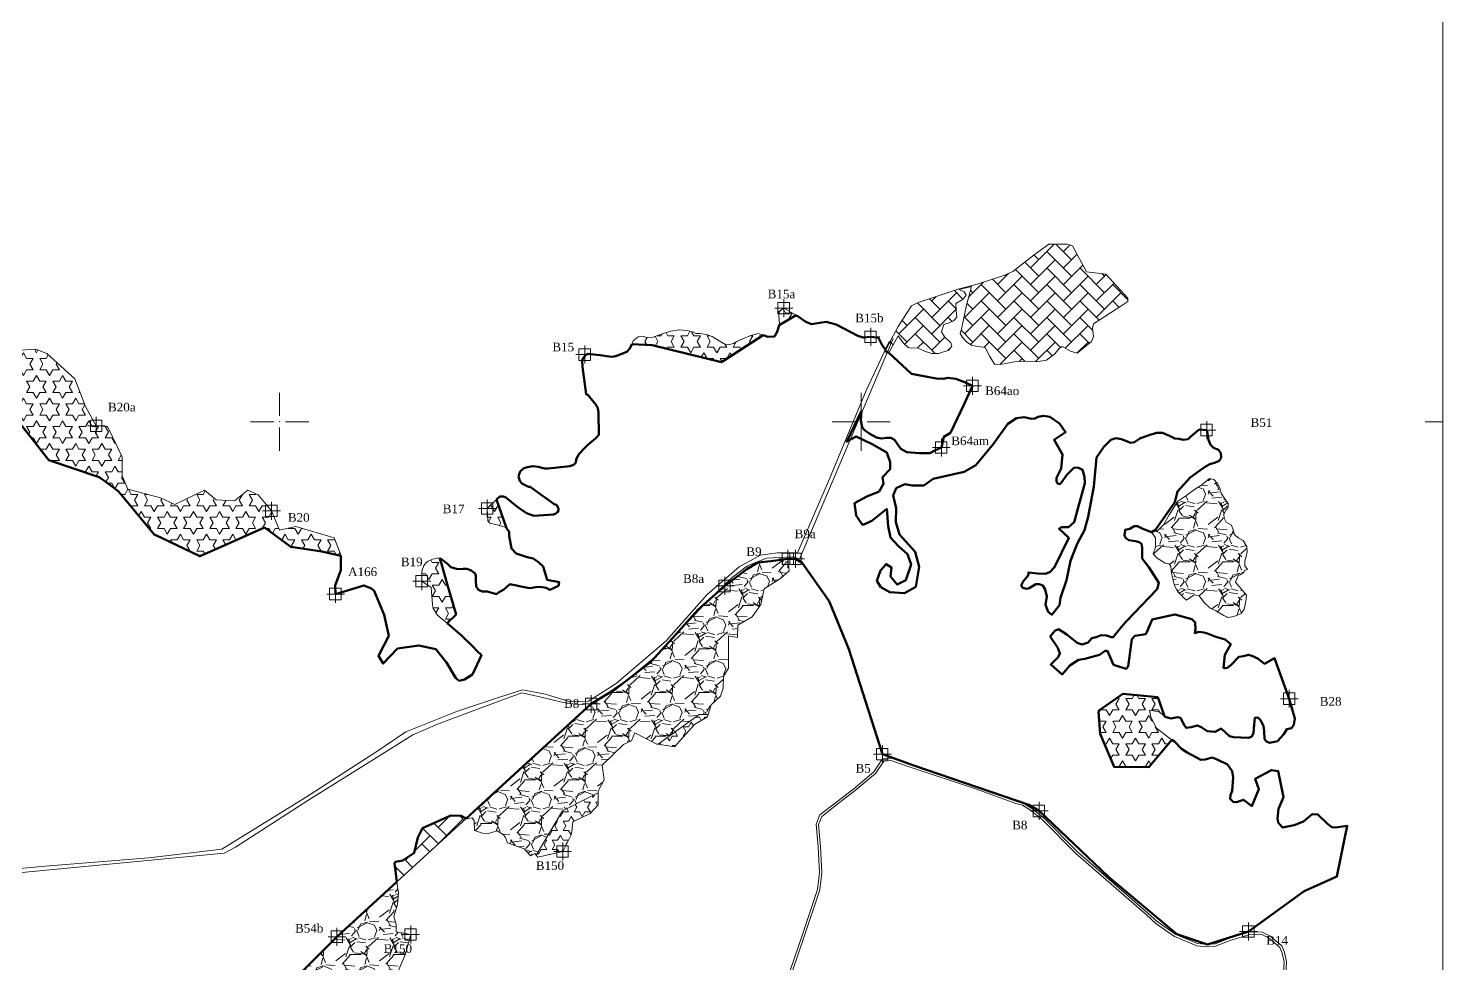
# Model space of a CAD drawing. Header units: inches. Extents: x 110400 to 131000, y 1079400 to 1096600.
# Drawn here: x 122136 to 127000, y 1088136 to 1091353 of the extents above; entities that cross this region are included whole.
import ezdxf

# ---------------------------------------------------------------- set-up
doc = ezdxf.new("R2010")
doc.units = ezdxf.units.IN
doc.header["$MEASUREMENT"] = 0
for name, color, linetype in [('020100', 7, 'Continuous'), ('040400', 20, 'Continuous'), ('110100', 7, 'Continuous'), ('hatch di HL n diluar hgu', 7, 'Continuous'), ('hatch didlm tidak ditnm', 7, 'Continuous'), ('Hatch HL', 7, 'Continuous'), ('NEW NO PATHOK', 7, 'Continuous'), ('TEXT', 7, 'Continuous')]:
    doc.layers.add(name, color=color, linetype=linetype)
doc.styles.add('Times New Roman', font='times.ttf')
pattern_1 = [(228.0128, (108, 150), (-1199.99973482, -1350.00020124), [20.1804, -1997.8632]), (184.9697, (94.5, 135), (1800.000157728, 149.99869605), [34.6302, -3428.38875]), (132.5104, (60, 132), (1499.99860775, -1650.00130108), [24.4182, -2417.4048]), (267.2737, (1.5, 94.5), (149.99940266, 3000.000044246), [31.5357, -3122.0337]), (292.8337, (0, 63), (-750.001485816, 1799.999461767), [30.92325, -3061.40595]), (357.2737, (12, 34.5), (-3000.000044246, 149.99940266), [31.5357, -3122.0337]), (37.6942, (43.5, 33), (-1950.001101843, -1499.998560774), [41.70435, -4128.72735]), (72.2553, (76.5, 58.5), (1050.001614406, 3299.999434686), [39.3732, -3897.94815]), (121.4296, (88.5, 96), (-1200.001235126, 1949.999255474), [31.6425, -3132.61095]), (175.2364, (72, 123), (1650.00014195, -149.9987299), [36.1248, -1770.11445]), (222.3974, (36, 126), (-1800.00110266, -1649.998812302), [46.7172, -4625.00625]), (138.8141, (150, 93), (-1050.00044202, 899.999597), [15.94515, -1578.5766]), (171.4692, (138, 103.5), (1949.99974272, -300.001186506), [30.33555, -3003.22665]), (225, (108, 108), (-2e-14, -150.000046), [21.21315, -190.9188]), (203.1986, (97.5, 126), (749.9999596, 300.0001988), [11.4237, -1130.94225]), (291.8014, (87, 121.5), (-149.9999866, 450.00004095), [16.15545, -791.6193]), (30.9638, (93, 106.5), (449.99970334, 300.00037253), [26.23935, -848.40345]), (161.5651, (115.5, 120), (300.0000652, -149.9997605), [18.97365, -455.36805]), (16.3895, (0, 121.5), (1500.00032976, 449.99890647), [26.58, -2631.42675]), (70.3462, (25.5, 129), (-599.99928711, -1650.00032034), [22.29915, -2207.6112]), (293.1986, (115.5, 150), (-300.0001988, 749.9999596), [22.84725, -1119.5187]), (343.6105, (124.5, 129), (-1500.00032976, 449.99890647), [26.58, -2631.42675]), (339.444, (0, 28.5), (-750.00027668, 299.99939946), [25.632, -1255.9686]), (294.7751, (24, 19.5), (-749.99882839, 1650.00051328), [21.4767, -2126.19645]), (66.8014, (117, 0), (300.0001988, 749.9999596), [22.84725, -1119.5187]), (17.354, (126, 21), (-1950.000302865, -599.99917534), [25.14465, -2489.3136]), (69.444, (43.5, 0), (-299.99939946, -750.00027668), [12.816, -1268.7846]), (101.3099, (108, 0), (-149.9996448, 600.0001128), [7.6485, -757.20435]), (165.9638, (106.5, 7.5), (450.0000819, -149.9997086), [30.92325, -587.5425]), (186.009, (76.5, 15), (1499.999962636, 149.99989762), [28.6575, -2837.08845]), (303.6901, (93, 93), (-150.0002002, 299.9999337), [21.6333, -519.19935]), (353.1572, (105, 75), (2549.999904822, -300.00119969), [37.7691, -3739.13445]), (60.9454, (142.5, 70.5), (-600.00000408, -1050.00005769), [15.4434, -1528.9011]), (90, (150, 84), (-150, 150), [9, -141]), (120.2564, (73.5, 19.5), (599.99923302, -1050.00036838), [20.8386, -2063.028]), (48.0128, (63, 37.5), (1199.99973482, 1350.00020124), [40.3608, -1977.6828]), (0, (90, 67.5), (150, 150), [39, -111]), (325.3048, (129, 67.5), (-1499.99913885, 1050.00129144), [23.7171, -2347.9911]), (254.0546, (148.5, 54), (-149.9999834, -600.000019), [21.8403, -1070.1762]), (207.646, (142.5, 33), (-2849.999371077, -1500.001156975), [35.55975, -3520.4211]), (175.4261, (111, 16.5), (-1950.000083747, 149.999220174), [37.61985, -3724.3611])]

# ---------------------------------------------------------------- blocks, each defined once
blk = doc.blocks.new('dawwfaa')
at = {"layer": 'hatch di HL n diluar hgu', "lineweight": 13}
h = blk.add_hatch(dxfattribs=at)
h.set_pattern_fill('GRAVEL', color=5, scale=150, style=0)
h.set_pattern_definition(pattern_1)
h.paths.add_polyline_path([(126319.2, 1089520.9), (126324.2, 1089536.5), (126327.9, 1089552.1), (126326.1, 1089569.5), (126314.3, 1089591.3), (126296.8, 1089600.6), (126284.3, 1089612.5), (126279.3, 1089628.1), (126273.1, 1089643.7), (126254.9, 1089654.3), (126248.7, 1089668.6), (126246.8, 1089682.4), (126255.6, 1089696.7), (126261.8, 1089705.4), (126261.8, 1089718.5), (126248.7, 1089737.9), (126238.1, 1089754.1), (126233.1, 1089772.8), (126225.6, 1089787.8), (126213.1, 1089801.5), (126198.1, 1089804.6), (126171.9, 1089783.4), (126146.9, 1089766.6), (126120.1, 1089747.2), (126088.8, 1089726.7), (126058.9, 1089679.2), (126040.1, 1089645.6), (126018.3, 1089623.7), (126012.4, 1089628.2), (125998.6, 1089620.2), (126012.4, 1089600.2), (126012.4, 1089569), (126004.5, 1089545.6), (126017.6, 1089531), (126045.4, 1089513.1), (126058.8, 1089511.2), (126065.3, 1089501.7), (126067.3, 1089478.4), (126077.2, 1089437.2), (126088.6, 1089414.8), (126109.3, 1089394.3), (126118.7, 1089386.8), (126130.6, 1089394.3), (126144.9, 1089404.2), (126163, 1089401.7), (126178, 1089379.9), (126200.5, 1089359.3), (126219.9, 1089350), (126246.7, 1089333.1), (126260.5, 1089326.3), (126281.7, 1089330), (126306.7, 1089340.6), (126316.7, 1089355), (126323.5, 1089381.2), (126325.4, 1089403.6), (126287.5, 1089448), (126296.3, 1089469.5), (126305.4, 1089475.1), (126315.8, 1089482), (126318.8, 1089488.2), (126328.5, 1089492.2), (126319.8, 1089504.7)])
h = blk.add_hatch(dxfattribs=at)
h.set_pattern_fill('GRAVEL', color=5, scale=150, style=0)
h.set_pattern_definition(pattern_1)
h.paths.add_polyline_path([(124443.4, 1088993.4), (124474.1, 1088993.4), (124484.5, 1089026.5), (124516.1, 1089056.2), (124525.5, 1089084.3), (124526.4, 1089124.3), (124543.8, 1089152.1), (124544, 1089263.9), (124574.9, 1089258.5), (124576, 1089300), (124625.2, 1089329.3), (124654.9, 1089371.2), (124666.7, 1089425.5), (124723.2, 1089460.5), (124753, 1089487.1), (124748.4, 1089528.2), (124689.4, 1089520.8), (124644.4, 1089515.6), (124606.3, 1089493.1), (124530.9, 1089435.3), (124438.1, 1089353.3), (124362.9, 1089268.1), (124276.3, 1089174.5), (124156.2, 1089081.6), (124071.9, 1089029.4), (123642, 1088636), (123644.7, 1088634.7), (123662.6, 1088638.3), (123669.7, 1088627.5), (123670.6, 1088594.2), (123697.6, 1088585.5), (123718.7, 1088584.2), (123748.5, 1088593.1), (123773.3, 1088577.1), (123784.3, 1088551.8), (123841, 1088531.8), (123862.9, 1088506.9), (123877.9, 1088515.8), (123882.3, 1088509.9), (123973.5, 1088662.5), (124058.4, 1088705.2), (124091.4, 1088721.8), (124116.2, 1088769.1), (124109.5, 1088818.5), (124182.8, 1088889.9), (124210.1, 1088902.6), (124221.2, 1088929.8), (124297.8, 1088891.4), (124301.5, 1088890.8)])
h = blk.add_hatch(dxfattribs=at)
h.set_pattern_fill('GRAVEL', color=5, scale=150, style=0)
h.set_pattern_definition(pattern_1)
h.paths.add_polyline_path([(122945.4, 1087695.9), (123023, 1087703.6), (123040.7, 1087713.4), (123052.6, 1087741.9), (123084.5, 1087748), (123107.1, 1087720), (123101.1, 1087671.2), (123135.5, 1087668.6), (123306.2, 1087926.5), (123356.4, 1087932.7), (123360.8, 1087956.3), (123361.1, 1088001), (123432.4, 1088167.4), (123450.8, 1088236.9), (123400.6, 1088246.1), (123400.6, 1088269.6), (123393.1, 1088299.1), (123405.5, 1088339.9), (123408.5, 1088380.4), (123403.7, 1088418), (123197.4, 1088229.1), (122916.8, 1087949.6), (122289.9, 1087518.3), (122328.5, 1087457), (122346.6, 1087436.3), (122396.6, 1087406.5), (122466.9, 1087375.1), (122521.8, 1087354.4), (122584, 1087333), (122607.5, 1087350.6), (122661.6, 1087365.3), (122743.5, 1087394.7), (122720.2, 1087426.9), (122769.2, 1087460.1), (122807.4, 1087427.5), (122817.3, 1087488), (122843.5, 1087550.2), (122887.7, 1087620.5), (122883.9, 1087626.6), (122885.3, 1087643)])
at = {"layer": 'hatch didlm tidak ditnm', "lineweight": 13}
h = blk.add_hatch(dxfattribs=at)
h.set_pattern_fill('AR-HBONE', color=5, scale=10, style=0)
h.paths.add_polyline_path([(125799.6, 1090336.5), (125897, 1090399.4), (125917.1, 1090412.7), (125917.6, 1090425), (125841.4, 1090506.8), (125774.5, 1090514.7), (125726.8, 1090604.1), (125708, 1090610.1), (125645, 1090610.6), (125595.4, 1090574.2), (125521.1, 1090515.8), (125490.9, 1090502.4), (125398.8, 1090472.7), (125333.9, 1090455.1), (125196.1, 1090409.3), (125172.9, 1090398.6), (125153.5, 1090368.9), (125127.8, 1090326.9), (125094.2, 1090265), (125085.2, 1090246.1), (125083.5, 1090242.3), (125095.4, 1090236.5), (125127.3, 1090295.6), (125145, 1090271.6), (125161.8, 1090255.4), (125173.1, 1090252.5), (125194.2, 1090253.4), (125218.3, 1090242.6), (125242.9, 1090234.3), (125266.5, 1090234.3), (125301.4, 1090245.6), (125311.3, 1090259.8), (125308.8, 1090271.6), (125286.7, 1090291.3), (125275.9, 1090308.9), (125284.7, 1090334.5), (125302.9, 1090339.9), (125317.7, 1090347.3), (125329, 1090359.5), (125327.1, 1090383.4), (125326.1, 1090406.5), (125350.7, 1090421.2), (125361.5, 1090435), (125354.6, 1090446.7), (125337.4, 1090454.1), (125379.7, 1090464.9), (125362, 1090400.6), (125345.3, 1090318.1), (125340.4, 1090303.5), (125349.3, 1090288.8), (125362, 1090274), (125381.2, 1090261.7), (125426, 1090254.9), (125442.7, 1090223.9), (125458.9, 1090197.9), (125478.6, 1090196.4), (125533.2, 1090206.7), (125570.1, 1090208.2), (125602.1, 1090206.2), (125637.5, 1090211.2), (125666.5, 1090233.3), (125682.2, 1090252.9), (125691.6, 1090258.3), (125719.6, 1090242.6), (125742.5, 1090235.9), (125791.7, 1090275.2), (125799.1, 1090292.8), (125795.1, 1090321.3)])
h = blk.add_hatch(dxfattribs=at)
h.set_pattern_fill('AR-HBONE', color=5, scale=10, style=0)
h.paths.add_polyline_path([(123642, 1088636), (123624.5, 1088644.3), (123588.8, 1088645.5), (123491.1, 1088602.1), (123475.6, 1088570.7), (123462.9, 1088517.5), (123423.5, 1088491.5), (123398.9, 1088487), (123395.6, 1088482.5), (123403.7, 1088418)])
at = {"layer": 'Hatch HL', "lineweight": 13}
h = blk.add_hatch(dxfattribs=at)
h.set_pattern_fill('STARS', color=5, scale=180, style=0)
h.paths.add_polyline_path([(122296.2, 1090147.6), (122200, 1090234.2), (122161.6, 1090249.2), (122076.4, 1090244), (122027.8, 1090260.7), (121979.1, 1090393.3), (121921.1, 1090376.3), (121919.8, 1090275.2), (121824, 1090195.3), (121774.8, 1090042.3), (121765, 1089911.2), (121715.5, 1089947.2), (121692.3, 1089976.7), (121639.6, 1089934), (121615.2, 1089919.1), (121555.6, 1089909.1), (121537.3, 1089894.6), (121529.1, 1089868.2), (121529.7, 1089832.6), (121537.4, 1089806.1), (121537.4, 1089776.6), (121471.3, 1089891.3), (121411.9, 1089920.7), (121309.6, 1089910.8), (121210.5, 1089920.6), (121187.5, 1089884.5), (121193.2, 1089867.6), (121191.6, 1089847.2), (121211.8, 1089823.6), (121227, 1089821.1), (121240.9, 1089808.3), (121240.9, 1089791.2), (121278.7, 1089771.2), (121279.4, 1089790.4), (121247.8, 1089804.7), (121283.9, 1089818.5), (121301.6, 1089819.3), (121356, 1089855.2), (121372.3, 1089865), (121405.3, 1089813.7), (121381, 1089796.6), (121379.8, 1089783.5), (121399.3, 1089761), (121401.3, 1089733.2), (121438.7, 1089726.4), (121468.4, 1089715.7), (121502.9, 1089672.2), (121501.6, 1089625.8), (121529, 1089618.6), (121547.6, 1089585.3), (121605.6, 1089590.6), (121641.2, 1089546.3), (121674.9, 1089557.8), (121658, 1089624.2), (121663, 1089646.7), (121715.1, 1089688.9), (121715, 1089708.6), (121747.3, 1089726.1), (121778.4, 1089713.2), (121780.5, 1089707.9), (121755.6, 1089690.8), (121752.8, 1089686.8), (121752.8, 1089664.4), (121769, 1089663.3), (121772.4, 1089654.3), (121805.9, 1089635.2), (121802, 1089612.3), (121822.5, 1089610.2), (122050.1, 1090066.3), (122206.4, 1089868.2), (122379.4, 1089809.8), (122411.1, 1089786.3), (122445.3, 1089760.8), (122459.2, 1089744.1), (122568.7, 1089612.6), (122594.3, 1089600.3), (122725.2, 1089537.4), (122778.3, 1089560.8), (122948, 1089635.8), (123038.6, 1089569.7), (123145.8, 1089553.4), (123210.8, 1089539.2), (123210.8, 1089541.9), (123187.7, 1089600.9), (123055.6, 1089640.1), (122999.5, 1089626.9), (122972.5, 1089693.4), (122926.8, 1089748.2), (122890.5, 1089764.5), (122844.4, 1089728.4), (122781.6, 1089731.7), (122742, 1089764.4), (122639.7, 1089715.2), (122590.2, 1089738.1), (122478, 1089767.5), (122458.1, 1089813.4), (122458.1, 1089878.9), (122408.5, 1089983.8), (122369.7, 1089985.9), (122332.5, 1090052.6)])
h = blk.add_hatch(dxfattribs=at)
h.set_pattern_fill('STARS', color=5, scale=180, style=0)
h.paths.add_polyline_path([(124720.1, 1090333.6), (124776.6, 1090366), (124733.9, 1090390.4), (124716.3, 1090377.9)])
h = blk.add_hatch(dxfattribs=at)
h.set_pattern_fill('STARS', color=5, scale=180, style=0)
h.paths.add_polyline_path([(124519.8, 1090204.3), (124523.6, 1090206.8), (124663.2, 1090297.4), (124645.3, 1090303.5), (124616.6, 1090295.3), (124584.6, 1090281.5), (124572.7, 1090275.6), (124561, 1090269), (124543.7, 1090263.8), (124533.6, 1090264.9), (124511.4, 1090277.5), (124487.2, 1090292.4), (124466.6, 1090300), (124445.2, 1090303.1), (124431.4, 1090303.1), (124421.1, 1090308.4), (124400.2, 1090313.7), (124375.4, 1090315.8), (124344.3, 1090311.2), (124312.8, 1090301), (124284.5, 1090291.1), (124263.9, 1090289.6), (124249.8, 1090292.8), (124233.4, 1090292.2), (124216.1, 1090277.6), (124211.3, 1090266.7), (124280.8, 1090262.8)])
h = blk.add_hatch(dxfattribs=at)
h.set_pattern_fill('STARS', color=5, scale=180, style=0)
h.paths.add_polyline_path([(123745.5, 1089732.4), (123714.3, 1089701.3), (123716, 1089658.9), (123722.7, 1089650.9), (123748.1, 1089645.9), (123780, 1089636.1)])
h = blk.add_hatch(dxfattribs=at)
h.set_pattern_fill('STARS', color=5, scale=180, style=0)
h.paths.add_polyline_path([(123577.9, 1089438.3), (123556.9, 1089510.9), (123553.9, 1089521.1), (123551.5, 1089529.3), (123547.1, 1089531.4), (123525.6, 1089527), (123508.8, 1089519.4), (123495.5, 1089505.2), (123489.1, 1089486.1), (123489.1, 1089451.5), (123520.9, 1089430.3), (123526.1, 1089371.9), (123528, 1089357.3), (123542.7, 1089335.3), (123557.5, 1089322.5), (123576, 1089307.1), (123607.1, 1089337.6)])
h = blk.add_hatch(dxfattribs=at)
h.set_pattern_fill('STARS', color=5, scale=180, style=0)
h.paths.add_polyline_path([(125996.1, 1088985.4), (125991.8, 1089007.9), (126038.6, 1088999.6), (126020, 1089052.3), (125900.2, 1089064.6), (125819.2, 1089007.9), (125816.2, 1089001.9), (125822.1, 1088927), (125869.8, 1088813), (125989.6, 1088812.7), (126067.9, 1088905.1), (126014.4, 1088947.8)])
h = blk.add_hatch(dxfattribs=at)
h.set_pattern_fill('STARS', color=5, scale=150, style=0)
h.paths.add_polyline_path([(124068.6, 1088653.4), (124095.6, 1088683.1), (124095.7, 1088723.9), (124058.4, 1088705.2), (123973.5, 1088662.5), (123882.3, 1088509.9), (123888, 1088502.2), (123973.6, 1088522.3), (124003.5, 1088581.9), (124008.7, 1088624.5)])
h.paths.add_polyline_path([(124427.4, 1088958.4), (124471.7, 1088985.6), (124474.1, 1088993.4), (124443.4, 1088993.4), (124301.5, 1088890.8), (124358.3, 1088881.9)])
at = {"layer": '020100', "color": 5, "lineweight": 13}
for points in [[(125095.4, 1090236.5), (125127.3, 1090295.6), (125145, 1090271.6), (125161.8, 1090255.4), (125173.1, 1090252.5), (125194.2, 1090253.4), (125218.3, 1090242.6), (125242.9, 1090234.3), (125266.5, 1090234.3), (125301.4, 1090245.6), (125311.3, 1090259.8), (125308.8, 1090271.6), (125286.7, 1090291.3), (125275.9, 1090308.9), (125284.7, 1090334.5), (125302.9, 1090339.9), (125317.7, 1090347.3), (125329, 1090359.5), (125327.1, 1090383.4), (125326.1, 1090406.5), (125350.7, 1090421.2), (125361.5, 1090435), (125354.6, 1090446.7), (125337.4, 1090454.1), (125379.7, 1090464.9), (125362, 1090400.6), (125345.3, 1090318.1), (125340.4, 1090303.5), (125349.3, 1090288.8), (125362, 1090274), (125381.2, 1090261.7), (125426, 1090254.9), (125442.7, 1090223.9), (125458.9, 1090197.9), (125478.6, 1090196.4), (125533.2, 1090206.7), (125570.1, 1090208.2), (125602.1, 1090206.2), (125637.5, 1090211.2), (125666.5, 1090233.3), (125682.2, 1090252.9), (125691.6, 1090258.3), (125719.6, 1090242.6), (125742.5, 1090235.9), (125791.7, 1090275.2), (125799.1, 1090292.8), (125795.1, 1090321.3), (125799.6, 1090336.5), (125897, 1090399.4), (125917.1, 1090412.7), (125917.6, 1090425), (125841.4, 1090506.8), (125774.5, 1090514.7), (125726.8, 1090604.1), (125708, 1090610.1), (125645, 1090610.6), (125595.4, 1090574.2), (125521.1, 1090515.8), (125490.9, 1090502.4), (125398.8, 1090472.7), (125333.9, 1090455.1), (125196.1, 1090409.3), (125172.9, 1090398.6), (125153.5, 1090368.9), (125127.8, 1090326.9), (125094.2, 1090265), (125085.2, 1090246.1)], [(122076.4, 1090244), (122161.6, 1090249.2), (122200, 1090234.2), (122296.2, 1090147.6), (122332.5, 1090052.6), (122369.7, 1089985.9), (122408.5, 1089983.8), (122458.1, 1089878.9), (122458.1, 1089813.4), (122478, 1089767.5), (122590.2, 1089738.1), (122639.7, 1089715.2), (122742, 1089764.4), (122781.6, 1089731.7), (122844.4, 1089728.4), (122890.5, 1089764.5), (122926.8, 1089748.2), (122972.5, 1089693.4), (122999.5, 1089626.9), (123055.6, 1089640.1), (123187.7, 1089600.9), (123210.8, 1089541.9), (123210.8, 1089539.2)], [(124718, 1090332.4), (124719.7, 1090338), (124716.3, 1090377.9), (124733.9, 1090390.4), (124776.6, 1090366)], [(124211.3, 1090266.7), (124216.1, 1090277.6), (124233.4, 1090292.2), (124249.8, 1090292.8), (124263.9, 1090289.6), (124284.5, 1090291.1), (124312.8, 1090301), (124344.3, 1090311.2), (124375.4, 1090315.8), (124400.2, 1090313.7), (124421.1, 1090308.4), (124431.4, 1090303.1), (124445.2, 1090303.1), (124466.6, 1090300), (124487.2, 1090292.4), (124511.4, 1090277.5), (124533.6, 1090264.9), (124543.7, 1090263.8), (124561, 1090269), (124572.7, 1090275.6), (124584.6, 1090281.5), (124616.6, 1090295.3), (124645.3, 1090303.5), (124663.2, 1090297.4)], [(125998.6, 1089620.2), (126012.4, 1089600.2), (126012.4, 1089569), (126004.5, 1089545.6), (126017.6, 1089531), (126045.4, 1089513.1), (126058.8, 1089511.2), (126065.3, 1089501.7), (126067.3, 1089478.4), (126077.2, 1089437.2), (126088.6, 1089414.8), (126109.3, 1089394.3), (126118.7, 1089386.8), (126130.6, 1089394.3), (126144.9, 1089404.2), (126163, 1089401.7), (126178, 1089379.9), (126200.5, 1089359.3), (126219.9, 1089350), (126246.7, 1089333.1), (126260.5, 1089326.3), (126281.7, 1089330), (126306.7, 1089340.6), (126316.7, 1089355), (126323.5, 1089381.2), (126325.4, 1089403.6), (126287.5, 1089448), (126296.3, 1089469.5), (126305.4, 1089475.1), (126315.8, 1089482), (126318.8, 1089488.2), (126328.5, 1089492.2), (126319.8, 1089504.7), (126319.2, 1089520.9), (126324.2, 1089536.5), (126327.9, 1089552.1), (126326.1, 1089569.5), (126314.3, 1089591.3), (126296.8, 1089600.6), (126284.3, 1089612.5), (126279.3, 1089628.1), (126273.1, 1089643.7), (126254.9, 1089654.3), (126248.7, 1089668.6), (126246.8, 1089682.4), (126255.6, 1089696.7), (126261.8, 1089705.4), (126261.8, 1089718.5), (126248.7, 1089737.9), (126238.1, 1089754.1), (126233.1, 1089772.8), (126225.6, 1089787.8), (126213.1, 1089801.5), (126198.1, 1089804.6), (126171.9, 1089783.4), (126146.9, 1089766.6), (126120.1, 1089747.2), (126088.8, 1089726.7), (126058.9, 1089679.2), (126040.1, 1089645.6), (126018.3, 1089623.7), (126012.4, 1089628.2)], [(123780.5, 1089633.8), (123778.4, 1089636.6), (123748.1, 1089645.9), (123722.7, 1089650.9), (123716, 1089658.9), (123714.3, 1089701.3), (123745.5, 1089732.4)], [(123576, 1089307.1), (123557.5, 1089322.5), (123542.7, 1089335.3), (123528, 1089357.3), (123526.1, 1089371.9), (123520.9, 1089430.3), (123489.1, 1089451.5), (123489.1, 1089486.1), (123495.5, 1089505.2), (123508.8, 1089519.4), (123525.6, 1089527), (123547.1, 1089531.4), (123551.5, 1089529.3)], [(124474.1, 1088993.4), (124484.5, 1089026.5), (124516.1, 1089056.2), (124525.5, 1089084.3), (124526.4, 1089124.3), (124543.8, 1089152.1), (124544, 1089263.9), (124574.9, 1089258.5), (124576, 1089300), (124625.2, 1089329.3), (124654.9, 1089371.2), (124666.7, 1089425.5), (124723.2, 1089460.5), (124753, 1089487.1), (124748.4, 1089528.2)], [(126042.9, 1088987.5), (126025.1, 1089002), (125991.8, 1089007.9), (125996.1, 1088985.4), (126014.4, 1088947.8), (126056.5, 1088914.2), (126068.8, 1088906.1)], [(124301.5, 1088890.8), (124443.4, 1088993.4), (124474.1, 1088993.4)], [(124301.5, 1088890.8), (124358.3, 1088881.9), (124427.4, 1088958.4), (124471.7, 1088985.6), (124474.1, 1088993.4)], [(124095.7, 1088723.9), (124095.7, 1088729.9), (124116.2, 1088769.1), (124109.5, 1088818.5), (124182.8, 1088889.9), (124210.1, 1088902.6), (124221.2, 1088929.8), (124297.8, 1088891.4), (124301.5, 1088890.8)], [(123882.3, 1088509.9), (123888, 1088502.2), (123973.6, 1088522.3), (124003.5, 1088581.9), (124008.7, 1088624.5), (124068.6, 1088653.4), (124095.6, 1088683.1), (124095.7, 1088723.9)], [(123882.3, 1088509.9), (123973.5, 1088662.5), (124058.4, 1088705.2), (124095.7, 1088723.9)], [(123403.7, 1088418), (123642, 1088636)], [(123642, 1088636), (123644.7, 1088634.7), (123662.6, 1088638.3), (123669.7, 1088627.5), (123670.6, 1088594.2), (123697.6, 1088585.5), (123718.7, 1088584.2), (123748.5, 1088593.1), (123770.3, 1088579), (123776.4, 1088569.9), (123784.3, 1088551.8), (123841, 1088531.8), (123862.9, 1088506.9), (123877.9, 1088515.8), (123882.3, 1088509.9)], [(123356.4, 1087932.7), (123360.8, 1087956.3), (123361.1, 1088001), (123432.4, 1088167.4), (123450.8, 1088236.9), (123400.6, 1088246.1), (123400.6, 1088269.6), (123393.1, 1088299.1), (123405.5, 1088339.9), (123408.5, 1088380.4), (123403.7, 1088418)]]:
    blk.add_lwpolyline(points, dxfattribs=at)
at = {"layer": '020100', "color": 5, "lineweight": 60}
for points in [[(124663.2, 1090297.4), (124679.3, 1090291.9), (124701.7, 1090292.8), (124710.9, 1090308.4), (124718, 1090332.4)], [(124776.6, 1090366), (124718, 1090332.4)], [(124776.6, 1090366), (124779.5, 1090364.3), (124809.2, 1090343.4), (124828.9, 1090335.5), (124880, 1090343.3), (124913.6, 1090334), (124988.5, 1090295.2), (125007, 1090289.3), (125032.9, 1090291.9), (125060, 1090288.4), (125072.6, 1090262.8), (125085.2, 1090246.1)], [(124211.3, 1090266.7), (124280.8, 1090262.8), (124519.8, 1090204.3), (124523.6, 1090206.8), (124663.2, 1090297.4)], [(123745.5, 1089732.4), (123748.4, 1089735.3), (123757.5, 1089742.9), (123763.6, 1089743.1), (123770, 1089742.2), (123777.5, 1089739.5), (123788.4, 1089731.6), (123803.7, 1089718.4), (123823.4, 1089702.9), (123848.7, 1089685), (123873.8, 1089676.5), (123941.9, 1089680.8), (123949.9, 1089684.7), (123955.8, 1089689.3), (123958.7, 1089694.9), (123958.7, 1089701.5), (123957.4, 1089706.6), (123951.8, 1089713.9), (123944.3, 1089716.4), (123934.7, 1089722.8), (123902.7, 1089745.8), (123866.3, 1089772.4), (123861.9, 1089776), (123856, 1089776.5), (123851.3, 1089778.5), (123842.6, 1089783.1), (123832, 1089789.1), (123829.1, 1089791.8), (123826.1, 1089796.6), (123823.9, 1089804.1), (123822, 1089810.3), (123823.4, 1089819.4), (123827.7, 1089829.1), (123840.3, 1089840), (123852.2, 1089843.7), (123871, 1089847), (123888.8, 1089844.3), (123910.8, 1089839.6), (123924.2, 1089839.3), (123998, 1089847.4), (124005.5, 1089848.8), (124010.2, 1089851.3), (124017.1, 1089857), (124018.7, 1089861.8), (124020.9, 1089873.1), (124030.2, 1089889.1), (124049.4, 1089910.1), (124060.4, 1089920.5), (124087.2, 1089943.7), (124097.9, 1089955.2), (124096.5, 1090032), (124095.8, 1090039.7), (124093.5, 1090049.3), (124090.4, 1090056.2), (124061, 1090090.6), (124054, 1090094.5), (124041.3, 1090188.1), (124040.9, 1090210), (124043.6, 1090218.6), (124052.9, 1090229.4), (124061.5, 1090233.2), (124069.5, 1090232.5), (124102.3, 1090228.6), (124125.1, 1090225), (124144.1, 1090223.1), (124150.3, 1090224), (124161.9, 1090227.3), (124194.5, 1090240.7), (124204.8, 1090251.7), (124211.3, 1090266.7)], [(126012.4, 1089628.2), (126078.5, 1089723.5), (126087.4, 1089760.2), (126131, 1089808), (126164.9, 1089832), (126186, 1089847.2), (126198.8, 1089854.2), (126218.6, 1089859.6), (126231.4, 1089865.4), (126238.4, 1089876.1), (126237.2, 1089891.8), (126228.9, 1089902.9), (126212, 1089910.3), (126201.7, 1089920.2), (126195.1, 1089937.6), (126188.5, 1089971.1), (126162.6, 1089973), (126134, 1089948.9), (126124.3, 1089940.2), (126107.7, 1089937.6), (126093.4, 1089940.5), (126079.1, 1089941.8), (126060.6, 1089951.2), (126036.2, 1089961.6), (126017, 1089962.2), (125992.4, 1089954.4), (125958.3, 1089942), (125940.1, 1089929), (125926.5, 1089927.7), (125916.1, 1089931.6), (125895, 1089940.4), (125875.5, 1089943.3), (125859.2, 1089937.8), (125834.5, 1089913.4), (125808.9, 1089876.8), (125800, 1089776.6), (125781.2, 1089672.4), (125767.8, 1089627.2), (125743.1, 1089580.1), (125719.7, 1089521.9), (125705.7, 1089454.9), (125685.9, 1089394.8), (125682.3, 1089369.2), (125656.3, 1089336.2), (125643.3, 1089346.3), (125633.9, 1089370.6), (125638.7, 1089399.2), (125633.2, 1089422.6), (125624.4, 1089436.4), (125612.1, 1089441.9), (125601, 1089441.9), (125577.6, 1089428), (125568.5, 1089425.7), (125555.5, 1089429), (125550.6, 1089436.7), (125558.8, 1089453), (125570.5, 1089466), (125575, 1089474.1), (125575, 1089481.9), (125606.9, 1089478.3), (125632.9, 1089477.3), (125649.4, 1089483.1), (125665, 1089500), (125714.2, 1089600.3), (125680.7, 1089632.1), (125687.9, 1089636.9), (125712.9, 1089636.9), (125732.7, 1089654.5), (125768.8, 1089788.5), (125768.5, 1089809.9), (125761.7, 1089834.6), (125748, 1089841.4), (125732.7, 1089842.1), (125707.4, 1089817.4), (125688.2, 1089789.5), (125682.7, 1089785.6), (125675.5, 1089787.5), (125671.6, 1089794), (125672.3, 1089807.3), (125687.6, 1089838.5), (125692.6, 1089887.6), (125663.5, 1089937.9), (125702.8, 1089964.3), (125681.6, 1089993.9), (125649.2, 1090016.7), (125626.7, 1090019.6), (125609.2, 1090016.7), (125596.8, 1090011.4), (125586.8, 1090010.3), (125560, 1090015), (125534.4, 1090011.7), (125504.8, 1089992.9), (125455.6, 1089923.5), (125394.8, 1089850.5), (125354.5, 1089828.1), (125247.2, 1089803.9), (125215.1, 1089780.7), (125175.7, 1089780.5), (125149.7, 1089784.8), (125120.8, 1089771.9), (125110.5, 1089745.9), (125120.8, 1089702.5), (125119.2, 1089654.4), (125131.8, 1089612.1), (125185.6, 1089552.6), (125199.4, 1089501.1), (125187.9, 1089432.5), (125149, 1089410.7), (125098.5, 1089414.1), (125067.6, 1089431.3), (125053.9, 1089453.1), (125066.5, 1089488.5), (125085.9, 1089510.3), (125104.3, 1089498.8), (125100.8, 1089467.9), (125123.7, 1089440.5), (125153.5, 1089455.3), (125171.9, 1089509.1), (125159.3, 1089544.6), (125128.3, 1089572.1), (125100.8, 1089601.8), (125092.8, 1089640.7), (125088.2, 1089700.2), (125036.7, 1089659), (125009.2, 1089646.4), (125003.4, 1089646.4), (124982.8, 1089677.3), (124977.1, 1089719.7), (125019.5, 1089742.6), (125061.9, 1089759.7), (125076.8, 1089786), (125073.3, 1089808.9), (125099.7, 1089836.4), (125099.5, 1089860.8), (125088.3, 1089894.5), (125037.6, 1089922.6), (124983, 1089949.1), (124950.2, 1089931.8), (125001.1, 1090036.9), (124998.6, 1090003.7), (125003.6, 1089980.7), (125010.1, 1089971.7), (125030, 1089958.3), (125053.3, 1089945.9), (125069.8, 1089942.5), (125088.2, 1089944.6), (125102.2, 1089944.6), (125114.6, 1089938.1), (125136.2, 1089906.8), (125157.6, 1089894.7), (125199, 1089891.6), (125235.7, 1089892.2), (125255.6, 1089902.2), (125275.9, 1089911), (125284.2, 1089948), (125306.8, 1089962), (125353, 1090058.1), (125382.8, 1090123.4), (125359.4, 1090135.2), (125326, 1090147), (125298.4, 1090151), (125282.7, 1090147), (125258.1, 1090148.5), (125173.5, 1090164.7), (125095.4, 1090236.5)], [(125095.4, 1090236.5), (125083.5, 1090242.3), (125085.2, 1090246.1)], [(121822.5, 1089610.2), (122050.1, 1090066.3), (122206.4, 1089868.2), (122379.4, 1089809.8), (122411.1, 1089786.3), (122445.3, 1089760.8), (122459.2, 1089744.1), (122568.7, 1089612.6), (122594.3, 1089600.3), (122725.2, 1089537.4), (122778.3, 1089560.8), (122948, 1089635.8), (123038.6, 1089569.7), (123145.8, 1089553.4), (123210.8, 1089539.2)], [(123745.5, 1089732.4), (123780.8, 1089633.9), (123780.5, 1089633.8)], [(126042.9, 1088987.5), (126045.5, 1088985.4), (126065.4, 1088980), (126087.4, 1088983.7), (126097.7, 1088981.8), (126111.5, 1088955.4), (126117.8, 1088947.2), (126135, 1088950.1), (126157.2, 1088955.7), (126171.9, 1088949.1), (126190.2, 1088936.4), (126217.1, 1088933.8), (126238, 1088944.6), (126266.2, 1088918.2), (126280, 1088915.6), (126331.5, 1088913), (126342.3, 1088916.6), (126349.4, 1088928.8), (126352.1, 1088959.1), (126353.7, 1088981.5), (126364.4, 1088983.1), (126375, 1088972.8), (126383.7, 1088952.8), (126385.8, 1088936.4), (126386.9, 1088908.7), (126393.5, 1088900.7), (126404.3, 1088896.2), (126421.5, 1088899.7), (126431.3, 1088901.8), (126453.4, 1088925.5), (126464.3, 1088942.9), (126480.4, 1088946.4), (126488, 1088957.4), (126491.5, 1088979.7), (126472.5, 1089047.5), (126422, 1089186.6), (126387.4, 1089167.6), (126365.7, 1089184.2), (126347.2, 1089193.7), (126332.4, 1089198), (126314.5, 1089194.3), (126298.7, 1089191.3), (126272.8, 1089163.6), (126259.4, 1089153.7), (126249.9, 1089152.4), (126246.2, 1089153.5), (126250.4, 1089198.8), (126271, 1089235), (126251.4, 1089251.5), (126219.7, 1089260.5), (126191, 1089271.3), (126178, 1089275.2), (126161.6, 1089277.1), (126147.1, 1089273.4), (126150, 1089285.5), (126149, 1089310), (126137.6, 1089320.9), (126079.1, 1089337), (126000.7, 1089319.3), (125983, 1089275.8), (125978.5, 1089269.7), (125941.3, 1089263.7), (125931.2, 1089252.3), (125917.9, 1089158.7), (125911.7, 1089150.4), (125867.8, 1089164.3), (125849.7, 1089206.9), (125845.8, 1089212.3), (125839.6, 1089212.6), (125820.2, 1089198.9), (125768.8, 1089184.7), (125747.9, 1089180.9), (125717.8, 1089162), (125691.1, 1089131), (125651.9, 1089164.6), (125677.4, 1089190.6), (125683.4, 1089203.3), (125676.9, 1089222.3), (125650.5, 1089261.8), (125666.3, 1089280.4), (125679.2, 1089286.3), (125706.9, 1089268), (125742.8, 1089239.6), (125759.8, 1089234.4), (125781, 1089240.4), (125793.7, 1089255.6), (125807.8, 1089259.2), (125825.4, 1089266), (125843.7, 1089265.4), (125861.3, 1089259.5), (125866.2, 1089259), (125895.6, 1089294.6), (125911.4, 1089312.7), (126018, 1089423.7), (126023.9, 1089445.4), (125989.6, 1089500.3), (125973.3, 1089520.2), (125966, 1089529.7), (125966, 1089566.8), (125963.7, 1089580.2), (125955.7, 1089586.1), (125943.6, 1089589.2), (125920.3, 1089592.1), (125910, 1089599.5), (125906.1, 1089608.3), (125907.6, 1089627.7), (125924.2, 1089631.3), (125939.4, 1089640.6), (125950.3, 1089640.6), (125968.9, 1089632.1), (125998.6, 1089620.2)], [(123551.5, 1089529.3), (123558.3, 1089526.1), (123577.8, 1089511.6), (123588.7, 1089499.8), (123611.5, 1089493.2), (123631.7, 1089493.7), (123643.8, 1089493.7), (123659.1, 1089488.9), (123672.1, 1089477.8), (123674.7, 1089470.4), (123675, 1089454), (123675.6, 1089433.1), (123683.5, 1089421.3), (123696.5, 1089416.3), (123713.9, 1089416.3), (123745.4, 1089406.6), (123752.7, 1089412.3), (123771.3, 1089422.7), (123791.5, 1089441.2), (123853.5, 1089428.8), (123861.8, 1089427.1), (123880.7, 1089431), (123895.7, 1089432.1), (123917.2, 1089429.2), (123929.8, 1089422.4), (123958.8, 1089435.1), (123961.8, 1089447.8), (123920.1, 1089456.8), (123906, 1089502.6), (123890.6, 1089517.3), (123871.6, 1089529.3), (123851.3, 1089534.6), (123830.9, 1089540.6), (123813.2, 1089546.3), (123797.8, 1089563.6), (123789.8, 1089607.6), (123789.8, 1089621.6), (123780.5, 1089633.8)], [(125998.6, 1089620.2), (126012.4, 1089628.2)], [(123210.8, 1089539.2), (123210.9, 1089489.4), (123191.1, 1089436.9), (123192.6, 1089407.5), (123290.1, 1089437), (123316.1, 1089426.7), (123325.5, 1089418.2), (123359.5, 1089335.4), (123376.1, 1089263.3), (123339.8, 1089194.5), (123356.3, 1089168.2), (123405.8, 1089220.7), (123478.4, 1089230.6), (123537.8, 1089217.6), (123574.2, 1089171.7), (123606.4, 1089118.7), (123617.6, 1089109), (123636.1, 1089113.1), (123663.2, 1089131.3), (123693.9, 1089196.9), (123677.6, 1089213.6), (123666.7, 1089224.2), (123624.9, 1089266.5), (123576, 1089307.1)], [(123576, 1089307.1), (123607.1, 1089337.6), (123577.9, 1089438.3), (123556.9, 1089510.9), (123553.9, 1089521.1), (123551.5, 1089529.3)], [(124748.4, 1089528.2), (124689.4, 1089520.8), (124644.4, 1089515.6), (124606.3, 1089493.1), (124530.9, 1089435.3), (124438.1, 1089353.3), (124362.9, 1089268.1), (124276.3, 1089174.5), (124156.2, 1089081.6), (124071.9, 1089029.4), (123642, 1088636)], [(124748.4, 1089528.2), (124774.5, 1089528.5), (124797, 1089514.4), (124890.3, 1089383.2), (124958, 1089217.8), (125073.1, 1088856.8), (125181.3, 1088817.9), (125576.2, 1088682.8), (125611.8, 1088661.8), (125850.1, 1088435.3), (126085.2, 1088237.9), (126191.5, 1088202.5), (126331.9, 1088246.9), (126524.1, 1088385.6), (126636.3, 1088436.1), (126671.8, 1088610.5), (126631.1, 1088605.2), (126618.6, 1088606.2), (126603.3, 1088617.7), (126570.7, 1088649.9), (126551, 1088650), (126521.8, 1088625.4), (126489.5, 1088613), (126448.6, 1088604.9), (126434.5, 1088621.8), (126431.8, 1088636.2), (126435.3, 1088668.5), (126452.2, 1088709.4), (126434.5, 1088798.8), (126411.5, 1088802.1), (126355.6, 1088772.5), (126367.7, 1088736.4), (126343.6, 1088678.3), (126315.1, 1088700.2), (126290.7, 1088691.3), (126278.8, 1088692.7), (126269.1, 1088703.2), (126270.6, 1088716), (126275.7, 1088730.9), (126279.6, 1088777), (126276.2, 1088798.6), (126260.3, 1088820.8), (126224.3, 1088838.5), (126207, 1088845.1), (126182.9, 1088838.8), (126168.6, 1088837.9), (126120.7, 1088863.1), (126101.7, 1088874.7), (126077.3, 1088900.5), (126068.8, 1088906.1)], [(126068.8, 1088906.1), (125989.6, 1088812.7), (125869.8, 1088813), (125822.1, 1088927), (125816.2, 1089001.9), (125819.2, 1089007.9), (125900.2, 1089064.6), (126020, 1089052.3), (126042.9, 1088987.5)], [(123403.7, 1088418), (123395.6, 1088482.5), (123398.9, 1088487), (123423.5, 1088491.5), (123462.9, 1088517.5), (123475.6, 1088570.7), (123491.1, 1088602.1), (123588.8, 1088645.5), (123624.5, 1088644.3), (123642, 1088636)], [(122584, 1087333), (122521.8, 1087354.4), (122466.9, 1087375.1), (122396.6, 1087406.5), (122346.6, 1087436.3), (122328.5, 1087457), (122289.9, 1087518.3), (122916.8, 1087949.6), (123197.4, 1088229.1), (123403.7, 1088418)]]:
    blk.add_lwpolyline(points, dxfattribs=at)
at = {"layer": '040400', "color": 5, "lineweight": 13}
for points in [[(121845.5, 1088439.7), (122194, 1088471.5), (122550.4, 1088500.6), (122801.2, 1088529.7), (123088.8, 1088708.2), (123334.3, 1088865.8), (123434.5, 1088934), (123611.4, 1089005), (123756.6, 1089052.3), (123835.7, 1089078.6), (123915, 1089062.9), (123999.5, 1089036.8), (124062.8, 1089039.4), (124157.8, 1089099.8), (124329.3, 1089246.8), (124469.2, 1089404.3), (124580, 1089501.4), (124653.9, 1089540.8), (124711.9, 1089548.7), (124780.6, 1089548.8), (124891.3, 1089803.3), (125017.8, 1090107.6), (125096.9, 1090275.5)], [(121837.6, 1088424), (122809.1, 1088516.6), (122848.7, 1088537.6), (123096.8, 1088697.7), (123331.6, 1088844.8), (123458.3, 1088923.6), (123542.8, 1088960.4), (123761, 1089040.8), (123833.1, 1089068.1), (123899.1, 1089052.4), (123975.7, 1089034.1), (124033.8, 1089026.3), (124076.7, 1089032.6), (124190.5, 1089108.8), (124289.8, 1089189.4), (124461.3, 1089372.8), (124556.2, 1089464.7), (124609, 1089504.1), (124675, 1089530.3), (124767.4, 1089535.7), (124788.5, 1089527.8), (125110.1, 1090286)], [(126460.9, 1088104.2), (126463.2, 1088143), (126456, 1088175.6), (126446.7, 1088197.7), (126427.2, 1088213.9), (126405.2, 1088232.7), (126379.4, 1088244.4), (126338.8, 1088246), (126266.4, 1088224.4), (126217, 1088204.5), (126191.5, 1088202.5), (126156.7, 1088206), (126081.9, 1088236.7), (126018.4, 1088281), (125986.3, 1088310), (125743.7, 1088521), (125628.4, 1088638.4), (125586.9, 1088670.6), (125557.7, 1088688.8), (125534.3, 1088695), (125402.7, 1088741.1), (125168.4, 1088821.5), (125103.3, 1088843.3), (125073.8, 1088840.6), (125043.7, 1088796.2), (124974.8, 1088737.7), (124916.2, 1088693.5), (124858.4, 1088648.2), (124844.8, 1088615.8), (124852.5, 1088537.3), (124856.2, 1088450.2), (124849.6, 1088391.8), (124795.7, 1088229.5), (124722.6, 1088016.8)], [(126452.8, 1088104), (126455, 1088142.3), (126448.2, 1088173.2), (126440, 1088192.7), (126421.9, 1088207.7), (126400.8, 1088225.8), (126377.5, 1088236.3), (126339.9, 1088237.8), (126269.1, 1088216.7), (126218.7, 1088196.5), (126187.1, 1088195), (126154.8, 1088198), (126078, 1088229.5), (126013.3, 1088274.6), (125980.9, 1088303.9), (125738.1, 1088515.1), (125622.9, 1088632.3), (125582.3, 1088663.9), (125554.4, 1088681.2), (125531.9, 1088687.2), (125400.5, 1088735.1), (125165.5, 1088813), (125102.5, 1088835.1), (125078.4, 1088832.8), (125049.8, 1088790.7), (124979.8, 1088731.4), (124921.1, 1088687), (124865.1, 1088643.1), (124853.1, 1088614.5), (124860.6, 1088537.8), (124864.4, 1088449.9), (124857.6, 1088390), (124803.4, 1088226.9), (124730.3, 1088014.4)]]:
    blk.add_lwpolyline(points, dxfattribs=at)
at = {"layer": '110100', "color": 5, "lineweight": 13}
for p, q in [((123000.2, 1090019.7), (123000.2, 1090099.7)), ((125000.2, 1090019.7), (125000.2, 1090099.7)), ((122900.2, 1089999.7), (122980.2, 1089999.7)), ((123000.2, 1089899.7), (123000.2, 1089979.7)), ((123020.2, 1089999.7), (123100.2, 1089999.7)), ((124900.2, 1089999.7), (124980.2, 1089999.7)), ((125000.2, 1089899.7), (125000.2, 1089979.7)), ((125020.2, 1089999.7), (125100.2, 1089999.7)), ((126940, 1090000), (127000, 1090000))]:
    blk.add_line(p, q, dxfattribs=at)
blk.add_lwpolyline([(127000, 1080000), (111000, 1080000), (111000, 1096000), (127000, 1096000)], close=True, dxfattribs=at)
for p in [(123000, 1090000), (125000, 1090000)]:
    blk.add_point(p, dxfattribs=at)
at = {"layer": 'NEW NO PATHOK', "color": 5, "lineweight": 13}
for points in [[(124703.1, 1090390.4), (124764.6, 1090390.4), (124733.9, 1090390.4), (124733.9, 1090421.1), (124733.9, 1090359.6), (124733.9, 1090370.5), (124753.1, 1090370.5), (124753.1, 1090410.2), (124713.5, 1090410.2), (124713.5, 1090370.5), (124733.9, 1090370.5)], [(125002.2, 1090291.9), (125063.7, 1090291.9), (125032.9, 1090291.9), (125032.9, 1090322.6), (125032.9, 1090261.2), (125032.9, 1090272.1), (125052.2, 1090272.1), (125052.2, 1090311.7), (125012.6, 1090311.7), (125012.6, 1090272.1), (125032.9, 1090272.1)], [(124018.9, 1090230.7), (124080.4, 1090230.7), (124049.6, 1090230.7), (124049.6, 1090261.4), (124049.6, 1090200), (124049.6, 1090210.9), (124068.9, 1090210.9), (124068.9, 1090250.5), (124029.3, 1090250.5), (124029.3, 1090210.9), (124049.6, 1090210.9)], [(125352.1, 1090123.4), (125413.5, 1090123.4), (125382.8, 1090123.4), (125382.8, 1090154.1), (125382.8, 1090092.6), (125382.8, 1090103.5), (125402.1, 1090103.5), (125402.1, 1090143.2), (125362.4, 1090143.2), (125362.4, 1090103.5), (125382.8, 1090103.5)], [(122338.9, 1089985.9), (122400.4, 1089985.9), (122369.7, 1089985.9), (122369.7, 1090016.6), (122369.7, 1089955.2), (122369.7, 1089966.1), (122388.9, 1089966.1), (122388.9, 1090005.7), (122349.3, 1090005.7), (122349.3, 1089966.1), (122369.7, 1089966.1)], [(126157.7, 1089971.1), (126219.2, 1089971.1), (126188.5, 1089971.1), (126188.5, 1090001.9), (126188.5, 1089940.4), (126188.5, 1089951.3), (126207.7, 1089951.3), (126207.7, 1089991), (126168.1, 1089991), (126168.1, 1089951.3), (126188.5, 1089951.3)], [(125245.2, 1089911), (125306.6, 1089911), (125275.9, 1089911), (125275.9, 1089941.7), (125275.9, 1089880.3), (125275.9, 1089891.2), (125295.2, 1089891.2), (125295.2, 1089930.8), (125255.5, 1089930.8), (125255.5, 1089891.2), (125275.9, 1089891.2)], [(122941.7, 1089693.4), (123003.2, 1089693.4), (122972.5, 1089693.4), (122972.5, 1089724.2), (122972.5, 1089662.7), (122972.5, 1089673.6), (122991.7, 1089673.6), (122991.7, 1089713.3), (122952.1, 1089713.3), (122952.1, 1089673.6), (122972.5, 1089673.6)], [(123683.5, 1089701.3), (123745, 1089701.3), (123714.3, 1089701.3), (123714.3, 1089732), (123714.3, 1089670.6), (123714.3, 1089681.5), (123733.5, 1089681.5), (123733.5, 1089721.1), (123693.9, 1089721.1), (123693.9, 1089681.5), (123714.3, 1089681.5)], [(124717.7, 1089528.2), (124779.2, 1089528.2), (124748.4, 1089528.2), (124748.4, 1089558.9), (124748.4, 1089497.5), (124748.4, 1089508.4), (124767.7, 1089508.4), (124767.7, 1089548), (124728.1, 1089548), (124728.1, 1089508.4), (124748.4, 1089508.4)], [(124743.8, 1089528.5), (124805.3, 1089528.5), (124774.5, 1089528.5), (124774.5, 1089559.2), (124774.5, 1089497.8), (124774.5, 1089508.7), (124793.8, 1089508.7), (124793.8, 1089548.3), (124754.2, 1089548.3), (124754.2, 1089508.7), (124774.5, 1089508.7)], [(123458.4, 1089451.5), (123519.8, 1089451.5), (123489.1, 1089451.5), (123489.1, 1089482.3), (123489.1, 1089420.8), (123489.1, 1089431.7), (123508.4, 1089431.7), (123508.4, 1089471.4), (123468.7, 1089471.4), (123468.7, 1089431.7), (123489.1, 1089431.7)], [(124500.1, 1089435.3), (124561.6, 1089435.3), (124530.9, 1089435.3), (124530.9, 1089466), (124530.9, 1089404.6), (124530.9, 1089415.5), (124550.1, 1089415.5), (124550.1, 1089455.1), (124510.5, 1089455.1), (124510.5, 1089415.5), (124530.9, 1089415.5)], [(123161.9, 1089407.5), (123223.3, 1089407.5), (123192.6, 1089407.5), (123192.6, 1089438.2), (123192.6, 1089376.8), (123192.6, 1089387.7), (123211.9, 1089387.7), (123211.9, 1089427.3), (123172.2, 1089427.3), (123172.2, 1089387.7), (123192.6, 1089387.7)], [(124041.2, 1089029.4), (124102.7, 1089029.4), (124071.9, 1089029.4), (124071.9, 1089060.1), (124071.9, 1088998.7), (124071.9, 1089009.6), (124091.2, 1089009.6), (124091.2, 1089049.2), (124051.6, 1089049.2), (124051.6, 1089009.6), (124071.9, 1089009.6)], [(126441.7, 1089047.5), (126503.2, 1089047.5), (126472.5, 1089047.5), (126472.5, 1089078.3), (126472.5, 1089016.8), (126472.5, 1089027.7), (126491.8, 1089027.7), (126491.8, 1089067.4), (126452.1, 1089067.4), (126452.1, 1089027.7), (126472.5, 1089027.7)], [(125042.3, 1088856.8), (125103.8, 1088856.8), (125073.1, 1088856.8), (125073.1, 1088887.6), (125073.1, 1088826.1), (125073.1, 1088837), (125092.3, 1088837), (125092.3, 1088876.7), (125052.7, 1088876.7), (125052.7, 1088837), (125073.1, 1088837)], [(125581.1, 1088661.8), (125642.6, 1088661.8), (125611.8, 1088661.8), (125611.8, 1088692.5), (125611.8, 1088631), (125611.8, 1088641.9), (125631.1, 1088641.9), (125631.1, 1088681.6), (125591.5, 1088681.6), (125591.5, 1088641.9), (125611.8, 1088641.9)], [(123942.8, 1088522.3), (124004.3, 1088522.3), (123973.6, 1088522.3), (123973.6, 1088553), (123973.6, 1088491.5), (123973.6, 1088502.5), (123992.8, 1088502.5), (123992.8, 1088542.1), (123953.2, 1088542.1), (123953.2, 1088502.5), (123973.6, 1088502.5)], [(126301.2, 1088246.9), (126362.7, 1088246.9), (126331.9, 1088246.9), (126331.9, 1088277.6), (126331.9, 1088216.2), (126331.9, 1088227.1), (126351.2, 1088227.1), (126351.2, 1088266.7), (126311.6, 1088266.7), (126311.6, 1088227.1), (126331.9, 1088227.1)], [(123166.6, 1088229.1), (123228.1, 1088229.1), (123197.4, 1088229.1), (123197.4, 1088259.9), (123197.4, 1088198.4), (123197.4, 1088209.3), (123216.6, 1088209.3), (123216.6, 1088249), (123177, 1088249), (123177, 1088209.3), (123197.4, 1088209.3)], [(123420, 1088236.9), (123481.5, 1088236.9), (123450.8, 1088236.9), (123450.8, 1088267.7), (123450.8, 1088206.2), (123450.8, 1088217.1), (123470, 1088217.1), (123470, 1088256.8), (123430.4, 1088256.8), (123430.4, 1088217.1), (123450.8, 1088217.1)]]:
    blk.add_lwpolyline(points, dxfattribs=at)
at = {"layer": 'NEW NO PATHOK', "color": 5, "lineweight": 13, "style": 'Times New Roman'}
for s, p in [('B15a', (124678.6, 1090424.2)), ('B15b', (124979.6, 1090341.6)), ('B15', (123938.1, 1090242)), ('B64ao', (125426.4, 1090091.4)), ('B20a', (122409.9, 1090035.2)), ('B51', (126339.2, 1089982.1)), ('B64am', (125310, 1089919.3)), ('B17', (123561.2, 1089685.4)), ('B20', (123028.4, 1089655.9)), ('B9a', (124771.4, 1089599.5)), ('B9', (124605.2, 1089538.2)), ('A166', (123235.6, 1089469.1)), ('B19', (123417, 1089503.2)), ('B8a', (124387.6, 1089445.3)), ('B8', (123978.3, 1089015.9)), ('B28', (126577.2, 1089023.5)), ('B5', (124980.6, 1088793.5)), ('B8', (125519.4, 1088598.4)), ('B150', (123881.1, 1088458.9)), ('B54b', (123053.2, 1088243.3)), ('B14', (126393.2, 1088201.6)), ('B150', (123358.3, 1088173.6))]:
    blk.add_text(s, height=29.74, dxfattribs=at).set_placement(p)

msp = doc.modelspace()

# ---------------------------------------------------------------- block references
at = {"layer": 'TEXT'}
msp.add_blockref('dawwfaa', (0, 0), dxfattribs=at)

doc.saveas('drawing.dxf')
